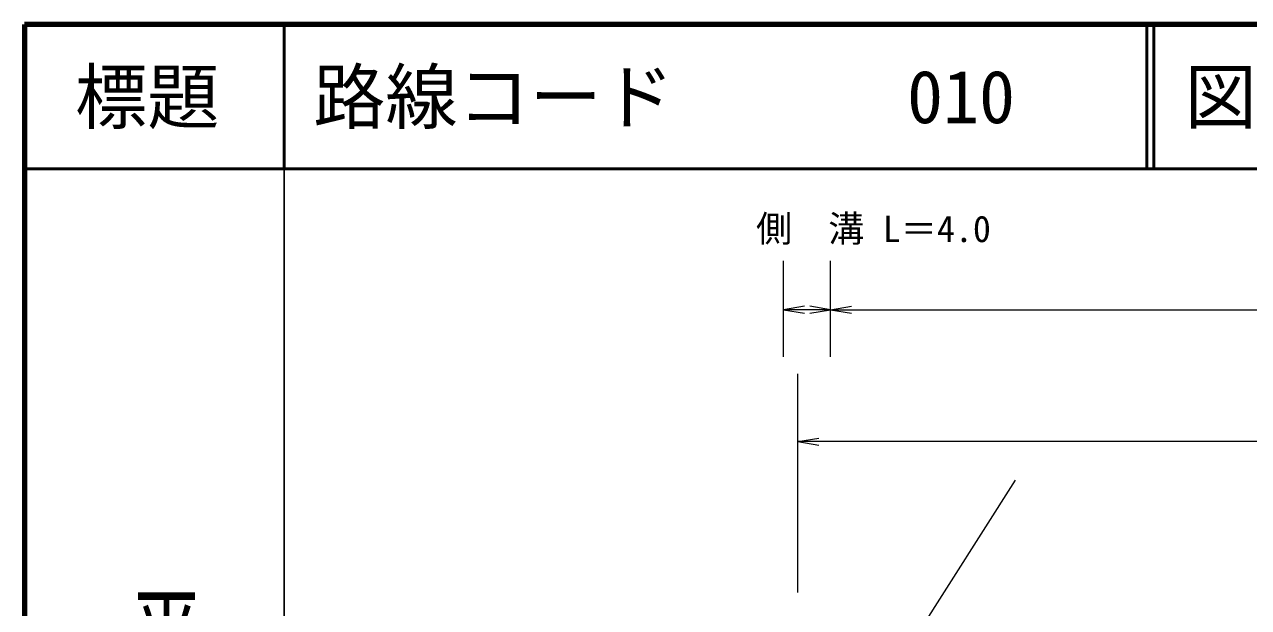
# Model space of a CAD drawing. Units: millimetres, scale not verified. Extents: x 40000 to 680000, y 20000 to 380000.
# Drawn here: x 40000 to 124800, y 339643 to 380000 of the extents above; entities that cross this region are included whole.
import ezdxf
from ezdxf.enums import TextEntityAlignment as Align

# ---------------------------------------------------------------- set-up
doc = ezdxf.new("R2010")
doc.units = ezdxf.units.MM
doc.header["$LTSCALE"] = 1000
for name, color, linetype, lineweight in [('M-BMK-SRVR', 3, 'Continuous', 13), ('M-STR-STR3', 7, 'Continuous', 13), ('M-TTL', 2, 'Continuous', 140), ('M-TTL-BAND', 7, 'Continuous', 25), ('M-TTL-LINE', 7, 'Continuous', 50)]:
    doc.layers.add(name, color=color, linetype=linetype, lineweight=lineweight)
doc.layers.add('M-TTL-TXT', color=7, linetype='Continuous')
doc.styles.add('@ＭＳ ゴシック', font='')
doc.styles.add('ＭＳ ゴシック', font='')
doc.styles.get('@ＭＳ ゴシック').set_extended_font_data('@MS Gothic')
doc.styles.get('ＭＳ ゴシック').set_extended_font_data('MS Gothic')

# ---------------------------------------------------------------- blocks, each defined once
blk = doc.blocks.new('open_arrow')
at = {"color": 0, "linetype": 'Continuous', "lineweight": -2}
blk.add_lwpolyline([(7.5, 1.25), (0, 0), (7.5, -1.25)], dxfattribs=at)

msp = doc.modelspace()

# ---------------------------------------------------------------- linework, layer by layer
at = {"layer": 'M-BMK-SRVR'}
msp.add_line((90837, 320513), (108665, 348451), dxfattribs=at)
at = {"layer": 'M-STR-STR3'}
for p, q in [((92582, 356988), (92582, 363643)), ((95848, 356988), (95848, 363643)), ((95848, 360253), (97297, 360494)), ((95848, 360253), (92582, 360253)), ((95848, 360253), (97297, 360011)), ((93579, 340672), (93579, 355810)), ((93579, 351131), (95028, 351372)), ((93579, 351131), (95028, 350889)), ((275209, 351131), (93579, 351131))]:
    msp.add_line(p, q, dxfattribs=at)
at = {"layer": 'M-TTL'}
for p, q in [((40000, 380000), (40000, 20000)), ((680000, 380000), (40000, 380000))]:
    msp.add_line(p, q, dxfattribs=at)
at = {"layer": 'M-TTL', "color": 7, "lineweight": 13}
msp.add_line((95848, 360253), (271151, 360253), dxfattribs=at)
at = {"layer": 'M-TTL-BAND'}
msp.add_line((58000, 370000), (58000, 20000), dxfattribs=at)
at = {"layer": 'M-TTL-LINE'}
for p, q in [((58000, 380000), (58000, 370000)), ((117750, 380000), (117750, 370000)), ((118250, 380000), (118250, 370000)), ((40000, 370000), (680000, 370000))]:
    msp.add_line(p, q, dxfattribs=at)

# ---------------------------------------------------------------- block references
at = {"layer": 'M-STR-STR3', "xscale": 193, "yscale": 193}
msp.add_blockref('open_arrow', (92582, 360253), dxfattribs=at)
at = {"layer": 'M-STR-STR3', "xscale": 193, "yscale": 193, "rotation": 180}
msp.add_blockref('open_arrow', (95848, 360253), dxfattribs=at)

# ---------------------------------------------------------------- texts
at = {"layer": 'M-STR-STR3', "style": 'ＭＳ ゴシック'}
for s, p in [('側\u3000溝', (90681, 364403)), ('L＝4.0', (99464, 364386))]:
    msp.add_text(s, height=1833, dxfattribs=at).set_placement(p, align=Align.BOTTOM_LEFT)
at = {"layer": 'M-TTL-BAND', "style": '@ＭＳ ゴシック', "width": 1.4}
msp.add_text('平  面  図', height=3666, rotation=270, dxfattribs=at).set_placement((49777, 306475), align=Align.MIDDLE_RIGHT)
at = {"layer": 'M-TTL-TXT', "style": 'ＭＳ ゴシック'}
msp.add_text('標題', height=3666, dxfattribs=at).set_placement((48500, 375000), align=Align.MIDDLE_CENTER)
for s, p in [('路線コード', (60000, 375000)), ('010', (101142, 375000)), ('図面コード', (120380, 375000))]:
    msp.add_text(s, height=3666, dxfattribs=at).set_placement(p, align=Align.MIDDLE_LEFT)

doc.saveas('drawing.dxf')
